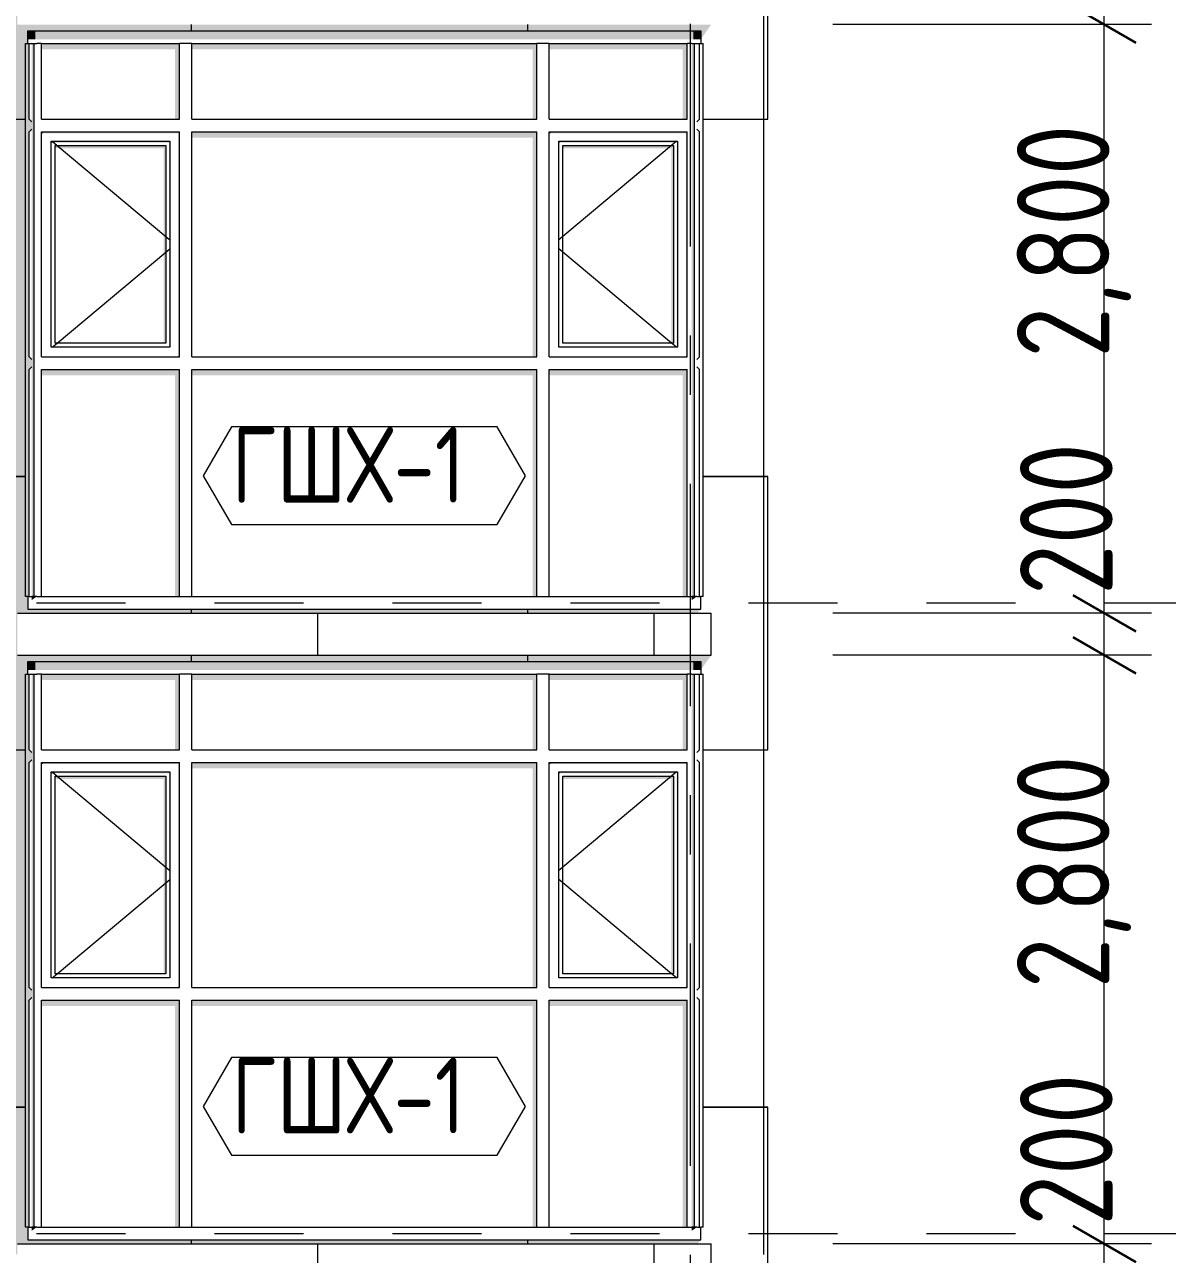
# Model space of a CAD drawing. Header units: millimetres. Extents: x 18162 to 7085488, y 72188 to 247925.
# Drawn here: x 5833343 to 5838779, y 133284 to 139134 of the extents above; entities that cross this region are included whole.
import ezdxf
from ezdxf.enums import TextEntityAlignment as Align

# ---------------------------------------------------------------- set-up
doc = ezdxf.new("R2010")
doc.units = ezdxf.units.MM
doc.header["$MEASUREMENT"] = 0
doc.linetypes.add('Dashed', pattern=[423.333333, 211.666667, -211.666667])
doc.linetypes.add('Double Dashed', pattern=[1093.611073, 529.166651, -211.666656, 141.111112, -211.666656])
for name, color, linetype in [('Finish - Wall', 7, 'Continuous'), ('Structural - Bearing', 7, 'Continuous'), ('Structural - Grid', 7, 'Continuous')]:
    doc.layers.add(name, color=color, linetype=linetype)
doc.styles.add('GENERATED_STYLE_3', font='', dxfattribs={"width": 0.8})
doc.styles.get('GENERATED_STYLE_3').set_extended_font_data('ISOCPEUR MON')
doc.dimstyles.new('GENERATED_STYLE__19', dxfattribs={"dimtxt": 440.00001, "dimasz": 228, "dimexe": 0.18, "dimexo": 31028.935828, "dimgap": 0, "dimtad": 1, "dimdec": 0, "dimzin": 0, "dimdsep": 46, "dimtxsty": 'GENERATED_STYLE_3', "dimblk": 'ARROWHEAD_2', "dimblk1": 'ARROWHEAD_2', "dimblk2": 'ARROWHEAD_2', "dimcen": 0.09, "dimclrd": 13, "dimclre": 13, "dimclrt": 13, "dimadec": 0, "dimazin": 0, "dimtfac": 1, "dimtdec": 4, "dimtmove": 0, "dimatfit": 3, "dimfxl": 1, "dimtolj": 1, "dimtzin": 0, "dimarcsym": 0})
doc.dimstyles.new('GENERATED_STYLE__27', dxfattribs={"dimtxt": 440.00001, "dimasz": 228, "dimexe": 0.18, "dimexo": 1666.115523, "dimgap": 0, "dimtad": 1, "dimdec": 0, "dimzin": 0, "dimdsep": 46, "dimtxsty": 'GENERATED_STYLE_3', "dimblk": 'ARROWHEAD_2', "dimblk1": 'ARROWHEAD_2', "dimblk2": 'ARROWHEAD_2', "dimcen": 0.09, "dimclrd": 13, "dimclre": 13, "dimclrt": 13, "dimadec": 0, "dimazin": 0, "dimtfac": 1, "dimtdec": 4, "dimtmove": 0, "dimatfit": 3, "dimfxl": 1, "dimtolj": 1, "dimtzin": 0, "dimarcsym": 0})

# ---------------------------------------------------------------- blocks, each defined once
blk = doc.blocks.new('*X2377', base_point=(5785635.3, 106384.1))
at = {"layer": 'Structural - Bearing', "color": 8, "linetype": 'Continuous', "lineweight": 13}
for p, q in [((5834135.3, 136134.1), (5834135.3, 136104.1)), ((5835735.3, 136134.1), (5835735.3, 136104.1)), ((5832535.3, 135684.1), (5833346.4, 135684.1)), ((5836571.2, 135684.1), (5836835.3, 135684.1)), ((5836835.3, 135684.1), (5836858.8, 135684.1)), ((5832535.3, 133984.1), (5833346.4, 133984.1)), ((5833346.4, 133984.1), (5832535.3, 133984.1)), ((5836571.2, 133984.1), (5836835.3, 133984.1)), ((5836835.3, 133984.1), (5836571.2, 133984.1)), ((5836858.8, 133984.1), (5836835.3, 133984.1)), ((5836835.3, 133984.1), (5836858.8, 133984.1)), ((5834135.3, 133354.1), (5834135.3, 133334.1)), ((5835735.3, 133354.1), (5835735.3, 133334.1))]:
    blk.add_line(p, q, dxfattribs=at)
blk = doc.blocks.new('*X2379', base_point=(5785635.3, 106384.1))
at = {"layer": 'Structural - Bearing', "color": 7, "linetype": 'Continuous', "lineweight": 9}
for p, q in [((5834735.3, 133334.1), (5834735.3, 133134.1)), ((5836335.3, 133334.1), (5836335.3, 133134.1))]:
    blk.add_line(p, q, dxfattribs=at)
blk = doc.blocks.new('*X2387', base_point=(5785635.3, 106384.1))
at = {"layer": 'Structural - Bearing', "color": 8, "linetype": 'Continuous', "lineweight": 13}
for p, q in [((5834135.3, 139134.1), (5834135.3, 139104.1)), ((5835735.3, 139134.1), (5835735.3, 139104.1)), ((5832535.3, 138684.1), (5833346.4, 138684.1)), ((5836571.2, 138684.1), (5836835.3, 138684.1)), ((5836835.3, 138684.1), (5836858.8, 138684.1)), ((5832535.3, 136984.1), (5833346.4, 136984.1)), ((5833346.4, 136984.1), (5832535.3, 136984.1)), ((5836571.2, 136984.1), (5836835.3, 136984.1)), ((5836835.3, 136984.1), (5836571.2, 136984.1)), ((5836858.8, 136984.1), (5836835.3, 136984.1)), ((5836835.3, 136984.1), (5836858.8, 136984.1)), ((5834135.3, 136354.1), (5834135.3, 136334.1)), ((5835735.3, 136354.1), (5835735.3, 136334.1))]:
    blk.add_line(p, q, dxfattribs=at)
blk = doc.blocks.new('*X2389', base_point=(5785635.3, 106384.1))
at = {"layer": 'Structural - Bearing', "color": 7, "linetype": 'Continuous', "lineweight": 9}
for p, q in [((5834735.3, 136334.1), (5834735.3, 136134.1)), ((5836335.3, 136334.1), (5836335.3, 136134.1))]:
    blk.add_line(p, q, dxfattribs=at)
blk = doc.blocks.new('*X2391', base_point=(5785635.3, 106384.1))
at = {"layer": 'Structural - Bearing', "color": 7, "linetype": 'Continuous', "lineweight": 9}
for p, q in [((5836878.8, 136984.1), (5836858.8, 136984.1)), ((5836858.8, 136984.1), (5836878.8, 136984.1))]:
    blk.add_line(p, q, dxfattribs=at)
blk = doc.blocks.new('*X2401', base_point=(5785635.3, 106384.1))
at = {"layer": 'Structural - Bearing', "color": 7, "linetype": 'Continuous', "lineweight": 9}
blk.add_line((5836858.8, 138684.1), (5836878.8, 138684.1), dxfattribs=at)
blk = doc.blocks.new('*X2495', base_point=(5785635.3, 106384.1))
at = {"layer": 'Structural - Bearing', "color": 7, "linetype": 'Continuous', "lineweight": 9}
for p, q in [((5836878.8, 133984.1), (5836858.8, 133984.1)), ((5836858.8, 133984.1), (5836878.8, 133984.1))]:
    blk.add_line(p, q, dxfattribs=at)
blk = doc.blocks.new('*D2610', base_point=(5785635.3, 106384.1))
at = {"color": 12, "linetype": 'Continuous', "lineweight": 35}
for p, q in [((5838328.4, 133420.7), (5838628.4, 133247.5)), ((5838328.4, 133220.7), (5838628.4, 133047.5))]:
    blk.add_line(p, q, dxfattribs=at)
at = {"color": 13, "linetype": 'Continuous', "lineweight": 13}
for p, q in [((5838703.4, 133334.1), (5837187.8, 133334.1)), ((5838478.4, 133134.1), (5838478.4, 133334.1)), ((5838703.4, 133134.1), (5837187.8, 133134.1))]:
    blk.add_line(p, q, dxfattribs=at)
blk = doc.blocks.new('ARROWHEAD_2')
at = {"color": 0, "linetype": 'Continuous', "lineweight": 0}
for p, q in [((-0.378, -0.655), (0.378, 0.655)), ((0, 0), (-1, 0))]:
    blk.add_line(p, q, dxfattribs=at)
blk = doc.blocks.new('*D2611', base_point=(5785635.3, 106384.1))
at = {"color": 12, "linetype": 'Continuous', "lineweight": 35}
for p, q in [((5838328.4, 136220.7), (5838628.4, 136047.5)), ((5838328.4, 133420.7), (5838628.4, 133247.5))]:
    blk.add_line(p, q, dxfattribs=at)
at = {"color": 13, "linetype": 'Continuous', "lineweight": 13}
for p, q in [((5838703.4, 136134.1), (5837187.8, 136134.1)), ((5838478.4, 133334.1), (5838478.4, 136134.1)), ((5838703.4, 133334.1), (5837187.8, 133334.1))]:
    blk.add_line(p, q, dxfattribs=at)
at = {"color": 13, "lineweight": 13, "char_height": 440, "attachment_point": 7, "rotation": 90, "style": 'GENERATED_STYLE_3'}
for s, insert in [('\\A1;{\\pql;\\fISOCPEUR MON|b0|i0|c0|p0;\\W0.800000;2,800}', (5838605.9, 134549.6)), ('\\A1;{\\pql;\\fISOCPEUR MON|b0|i0|c0|p0;\\W0.800000;200}', (5838518.1, 133420.8))]:
    blk.add_mtext(s, dxfattribs=dict(at, insert=insert))
blk = doc.blocks.new('*D2612', base_point=(5785635.3, 106384.1))
at = {"color": 12, "linetype": 'Continuous', "lineweight": 35}
for p, q in [((5838328.4, 136420.7), (5838628.4, 136247.5)), ((5838328.4, 136220.7), (5838628.4, 136047.5))]:
    blk.add_line(p, q, dxfattribs=at)
at = {"color": 13, "linetype": 'Continuous', "lineweight": 13}
for p, q in [((5838703.4, 136334.1), (5837187.8, 136334.1)), ((5838478.4, 136134.1), (5838478.4, 136334.1)), ((5838703.4, 136134.1), (5837187.8, 136134.1))]:
    blk.add_line(p, q, dxfattribs=at)
blk = doc.blocks.new('*D2613', base_point=(5785635.3, 106384.1))
at = {"color": 12, "linetype": 'Continuous', "lineweight": 35}
for p, q in [((5838328.4, 139220.7), (5838628.4, 139047.5)), ((5838328.4, 136420.7), (5838628.4, 136247.5))]:
    blk.add_line(p, q, dxfattribs=at)
at = {"color": 13, "linetype": 'Continuous', "lineweight": 13}
for p, q in [((5838703.4, 139134.1), (5837187.8, 139134.1)), ((5838478.4, 136334.1), (5838478.4, 139134.1)), ((5838703.4, 136334.1), (5837187.8, 136334.1))]:
    blk.add_line(p, q, dxfattribs=at)
at = {"color": 13, "lineweight": 13, "char_height": 440, "attachment_point": 7, "rotation": 90, "style": 'GENERATED_STYLE_3'}
for s, insert in [('\\A1;{\\pql;\\fISOCPEUR MON|b0|i0|c0|p0;\\W0.800000;2,800}', (5838605.9, 137549.6)), ('\\A1;{\\pql;\\fISOCPEUR MON|b0|i0|c0|p0;\\W0.800000;200}', (5838518.1, 136420.8))]:
    blk.add_mtext(s, dxfattribs=dict(at, insert=insert))
blk = doc.blocks.new('*D2614', base_point=(5785635.3, 106384.1))
at = {"color": 12, "linetype": 'Continuous', "lineweight": 35}
for p, q in [((5838328.4, 139420.7), (5838628.4, 139247.5)), ((5838328.4, 139220.7), (5838628.4, 139047.5))]:
    blk.add_line(p, q, dxfattribs=at)
at = {"color": 13, "linetype": 'Continuous', "lineweight": 13}
for p, q in [((5838703.4, 139334.1), (5837187.8, 139334.1)), ((5838478.4, 139134.1), (5838478.4, 139334.1)), ((5838703.4, 139134.1), (5837187.8, 139134.1))]:
    blk.add_line(p, q, dxfattribs=at)
blk = doc.blocks.new('*D2629', base_point=(5785635.3, 106384.1))
at = {"color": 12, "linetype": 'Continuous', "lineweight": 35}
for p, q in [((5839537.7, 145220.7), (5839837.7, 145047.5)), ((5839537.7, 112420.7), (5839837.7, 112247.5))]:
    blk.add_line(p, q, dxfattribs=at)
at = {"color": 13, "linetype": 'Continuous', "lineweight": 13}
for p, q in [((5839912.7, 145134.1), (5838644.5, 145134.1)), ((5839687.7, 112334.1), (5839687.7, 145134.1)), ((5839912.7, 112334.1), (5838644.5, 112334.1))]:
    blk.add_line(p, q, dxfattribs=at)
at = {"color": 13, "lineweight": 13, "char_height": 440, "attachment_point": 7, "rotation": 90, "style": 'GENERATED_STYLE_3'}
for s, insert in [('\\A1;{\\pql;\\fISOCPEUR MON|b0|i0|c0|p0;\\W0.800000;200}', (5839727.4, 144309.7)), ('\\A1;{\\pql;\\fISOCPEUR MON|b0|i0|c0|p0;\\W0.800000;32,800}', (5839815.2, 127689))]:
    blk.add_mtext(s, dxfattribs=dict(at, insert=insert))
blk = doc.blocks.new('Label_226_3', base_point=(5834958.8, 133754.1))
at = {"color": 13, "linetype": 'Continuous', "lineweight": 13, "flags": 128}
blk.add_lwpolyline([(5834192.4, 133988.3), (5834326.5, 133756.1), (5835591.1, 133756.1), (5835725.2, 133988.3), (5835591.1, 134220.6), (5834326.5, 134220.6)], close=True, dxfattribs=at)
at = {"color": 13, "lineweight": 13, "insert": (5834326.5, 134219.9), "char_height": 360, "attachment_point": 1, "style": 'GENERATED_STYLE_3'}
blk.add_mtext('\\A1;{\\pql;\\pt0,253000;\\fISOCPEUR MON|b0|i0|c0|p0;\\W0.800000;ГШХ-1\\fISOCPEUR MON|b0|i0|c0|p0;\\W0.800000;\\A1{\\H.66x;\\S^  ;}\\fISOCPEUR MON|b0|i0|c0|p0;\\W0.800000;\\fISOCPEUR MON|b0|i0|c0|p0;\\W0.800000;\\A1{\\H.66x;\\S^  ;}\\fISOCPEUR MON|b0|i0|c0|p0;\\W0.800000; \\fISOCPEUR MON|b0|i0|c0|p0;\\W0.800000;\\fISOCPEUR MON|b0|i0|c0|p0;\\W0.800000;\\fISOCPEUR MON|b0|i0|c0|p0;\\W0.800000;\\fISOCPEUR MON|b0|i0|c0|p0;\\W0.800000;\\fISOCPEUR MON|b0|i0|c0|p0;\\W0.800000;\\fISOCPEUR MON|b0|i0|c0|p0;\\W0.800000;\\fISOCPEUR MON|b0|i0|c0|p0;\\W0.800000;\\fISOCPEUR MON|b0|i0|c0|p0;\\W0.800000;\\fISOCPEUR MON|b0|i0|c0|p0;\\W0.800000;\\fISOCPEUR MON|b0|i0|c0|p0;\\W0.800000;\\fISOCPEUR MON|b0|i0|c0|p0;\\W0.800000;\\fISOCPEUR MON|b0|i0|c0|p0;\\W0.800000;\\fISOCPEUR MON|b0|i0|c0|p0;\\W0.800000;\\fISOCPEUR MON|b0|i0|c0|p0;\\W0.800000;\\fISOCPEUR MON|b0|i0|c0|p0;\\W0.800000;\\fISOCPEUR MON|b0|i0|c0|p0;\\W0.800000;\\fISOCPEUR MON|b0|i0|c0|p0;\\W0.800000;\\fISOCPEUR MON|b0|i0|c0|p0;\\W0.800000;\\fISOCPEUR MON|b0|i0|c0|p0;\\W0.800000;\\fISOCPEUR MON|b0|i0|c0|p0;\\W0.800000;\\fISOCPEUR MON|b0|i0|c0|p0;\\W0.800000;\\fISOCPEUR MON|b0|i0|c0|p0;\\W0.800000;\\fISOCPEUR MON|b0|i0|c0|p0;\\W0.800000;\\fISOCPEUR MON|b0|i0|c0|p0;\\W0.800000;\\fISOCPEUR MON|b0|i0|c0|p0;\\W0.800000;\\fISOCPEUR MON|b0|i0|c0|p0;\\W0.800000;\\fISOCPEUR MON|b0|i0|c0|p0;\\W0.800000;\\fISOCPEUR MON|b0|i0|c0|p0;\\W0.800000;\\fISOCPEUR MON|b0|i0|c0|p0;\\W0.800000;\\fISOCPEUR MON|b0|i0|c0|p0;\\W0.800000;\\fISOCPEUR MON|b0|i0|c0|p0;\\W0.800000;\\fISOCPEUR MON|b0|i0|c0|p0;\\W0.800000;\\fISOCPEUR MON|b0|i0|c0|p0;\\W0.800000;\\fISOCPEUR MON|b0|i0|c0|p0;\\W0.800000;\\fISOCPEUR MON|b0|i0|c0|p0;\\W0.800000;\\fISOCPEUR MON|b0|i0|c0|p0;\\W0.800000;\\fISOCPEUR MON|b0|i0|c0|p0;\\W0.800000;\\fISOCPEUR MON|b0|i0|c0|p0;\\W0.800000;\\fISOCPEUR MON|b0|i0|c0|p0;\\W0.800000;\\fISOCPEUR MON|b0|i0|c0|p0;\\W0.800000;\\fISOCPEUR MON|b0|i0|c0|p0;\\W0.800000;\\fISOCPEUR MON|b0|i0|c0|p0;\\W0.800000;\\fISOCPEUR MON|b0|i0|c0|p0;\\W0.800000;}', dxfattribs=at)
blk = doc.blocks.new('Label_228_3', base_point=(5834958.8, 136754.1))
at = {"color": 13, "linetype": 'Continuous', "lineweight": 13, "flags": 128}
blk.add_lwpolyline([(5834192.4, 136988.3), (5834326.5, 136756.1), (5835591.1, 136756.1), (5835725.2, 136988.3), (5835591.1, 137220.6), (5834326.5, 137220.6)], close=True, dxfattribs=at)
at = {"color": 13, "lineweight": 13, "insert": (5834326.5, 137219.9), "char_height": 360, "attachment_point": 1, "style": 'GENERATED_STYLE_3'}
blk.add_mtext('\\A1;{\\pql;\\pt0,253000;\\fISOCPEUR MON|b0|i0|c0|p0;\\W0.800000;ГШХ-1\\fISOCPEUR MON|b0|i0|c0|p0;\\W0.800000;\\A1{\\H.66x;\\S^  ;}\\fISOCPEUR MON|b0|i0|c0|p0;\\W0.800000;\\fISOCPEUR MON|b0|i0|c0|p0;\\W0.800000;\\A1{\\H.66x;\\S^  ;}\\fISOCPEUR MON|b0|i0|c0|p0;\\W0.800000; \\fISOCPEUR MON|b0|i0|c0|p0;\\W0.800000;\\fISOCPEUR MON|b0|i0|c0|p0;\\W0.800000;\\fISOCPEUR MON|b0|i0|c0|p0;\\W0.800000;\\fISOCPEUR MON|b0|i0|c0|p0;\\W0.800000;\\fISOCPEUR MON|b0|i0|c0|p0;\\W0.800000;\\fISOCPEUR MON|b0|i0|c0|p0;\\W0.800000;\\fISOCPEUR MON|b0|i0|c0|p0;\\W0.800000;\\fISOCPEUR MON|b0|i0|c0|p0;\\W0.800000;\\fISOCPEUR MON|b0|i0|c0|p0;\\W0.800000;\\fISOCPEUR MON|b0|i0|c0|p0;\\W0.800000;\\fISOCPEUR MON|b0|i0|c0|p0;\\W0.800000;\\fISOCPEUR MON|b0|i0|c0|p0;\\W0.800000;\\fISOCPEUR MON|b0|i0|c0|p0;\\W0.800000;\\fISOCPEUR MON|b0|i0|c0|p0;\\W0.800000;\\fISOCPEUR MON|b0|i0|c0|p0;\\W0.800000;\\fISOCPEUR MON|b0|i0|c0|p0;\\W0.800000;\\fISOCPEUR MON|b0|i0|c0|p0;\\W0.800000;\\fISOCPEUR MON|b0|i0|c0|p0;\\W0.800000;\\fISOCPEUR MON|b0|i0|c0|p0;\\W0.800000;\\fISOCPEUR MON|b0|i0|c0|p0;\\W0.800000;\\fISOCPEUR MON|b0|i0|c0|p0;\\W0.800000;\\fISOCPEUR MON|b0|i0|c0|p0;\\W0.800000;\\fISOCPEUR MON|b0|i0|c0|p0;\\W0.800000;\\fISOCPEUR MON|b0|i0|c0|p0;\\W0.800000;\\fISOCPEUR MON|b0|i0|c0|p0;\\W0.800000;\\fISOCPEUR MON|b0|i0|c0|p0;\\W0.800000;\\fISOCPEUR MON|b0|i0|c0|p0;\\W0.800000;\\fISOCPEUR MON|b0|i0|c0|p0;\\W0.800000;\\fISOCPEUR MON|b0|i0|c0|p0;\\W0.800000;\\fISOCPEUR MON|b0|i0|c0|p0;\\W0.800000;\\fISOCPEUR MON|b0|i0|c0|p0;\\W0.800000;\\fISOCPEUR MON|b0|i0|c0|p0;\\W0.800000;\\fISOCPEUR MON|b0|i0|c0|p0;\\W0.800000;\\fISOCPEUR MON|b0|i0|c0|p0;\\W0.800000;\\fISOCPEUR MON|b0|i0|c0|p0;\\W0.800000;\\fISOCPEUR MON|b0|i0|c0|p0;\\W0.800000;\\fISOCPEUR MON|b0|i0|c0|p0;\\W0.800000;\\fISOCPEUR MON|b0|i0|c0|p0;\\W0.800000;\\fISOCPEUR MON|b0|i0|c0|p0;\\W0.800000;\\fISOCPEUR MON|b0|i0|c0|p0;\\W0.800000;\\fISOCPEUR MON|b0|i0|c0|p0;\\W0.800000;\\fISOCPEUR MON|b0|i0|c0|p0;\\W0.800000;\\fISOCPEUR MON|b0|i0|c0|p0;\\W0.800000;}', dxfattribs=at)
blk = doc.blocks.new('Standard grid marker[379]_3', base_point=(5836508.8, 166384.1))
at = {"layer": 'Structural - Grid', "color": 13, "linetype": 'Double Dashed', "lineweight": 13, "ltscale": 2}
blk.add_line((5836508.8, 165384.1), (5836508.8, 100884.1), dxfattribs=at)
at = {"layer": 'Structural - Grid', "color": 13, "lineweight": 13, "style": 'GENERATED_STYLE_3'}
blk.add_attdef('AC_MarkerText_1', text='', height=500, rotation=360, dxfattribs=at).set_placement((5836508.8, 99534.1), align=Align.TOP_CENTER)

msp = doc.modelspace()

# ---------------------------------------------------------------- hatches: boundary and pattern name
at = {"layer": 'Finish - Wall', "linetype": 'Continuous', "lineweight": 0}
for points in [[(5833358.8, 139104.1), (5833358.8, 139063.4), (5833393.8, 139063.4), (5833393.8, 139104.1)], [(5833393.8, 139104.1), (5833393.8, 139063.4), (5834108.8, 139063.4), (5834108.8, 139104.1)], [(5834108.8, 139063.4), (5835808.8, 139063.4), (5835808.8, 139104.1), (5834108.8, 139104.1)], [(5835808.8, 139063.4), (5836523.8, 139063.4), (5836523.8, 139104.1), (5835808.8, 139104.1)], [(5836558.8, 139104.1), (5836523.8, 139104.1), (5836523.8, 139063.4), (5836558.8, 139063.4)], [(5833363.8, 139044.1), (5833346.4, 139044.1), (5833346.4, 138654.1), (5833388.8, 138654.1), (5833388.8, 139044.1), (5833376.4, 139044.1), (5833376.4, 138671.5), (5833363.8, 138684.1)], [(5833423.8, 139044.1), (5833423.8, 139015.8), (5834058.8, 139015.8), (5834058.8, 138684.1), (5834078.8, 138684.1), (5834078.8, 139044.1)], [(5834138.8, 139044.1), (5834138.8, 139015.8), (5835758.8, 139015.8), (5835758.8, 138684.1), (5835778.8, 138684.1), (5835778.8, 139044.1)], [(5835838.8, 139044.1), (5835838.8, 139015.8), (5836473.8, 139015.8), (5836473.8, 138684.1), (5836493.8, 138684.1), (5836493.8, 139044.1)], [(5836516.4, 138654.1), (5836528.8, 138654.1), (5836528.8, 139044.1), (5836516.4, 139044.1)], [(5836553.8, 139044.1), (5836553.8, 139037), (5836558.8, 139044.1)], [(5836516.4, 137524.1), (5836528.8, 137524.1), (5836528.8, 138654.1), (5836516.4, 138654.1)], [(5836553.8, 138684.1), (5836541.2, 138671.5), (5836547.5, 138675.2)], [(5834078.8, 138624.1), (5833423.8, 138624.1), (5833430.9, 138617), (5834071.8, 138617)], [(5833430.9, 138617), (5833423.8, 138624.1), (5833423.8, 138617)], [(5834071.8, 138617), (5834073.8, 138617), (5834073.8, 137559.1), (5834078.8, 137554.1), (5834078.8, 138624.1)], [(5834138.8, 138595.8), (5835758.8, 138595.8), (5835758.8, 137554.1), (5835778.8, 137554.1), (5835778.8, 138624.1), (5834138.8, 138624.1)], [(5836493.8, 138624.1), (5835838.8, 138624.1), (5835845.9, 138617), (5836486.8, 138617)], [(5835838.8, 138624.1), (5835838.8, 138617), (5835845.9, 138617)], [(5836486.8, 138617), (5836488.8, 138617), (5836488.8, 137559.1), (5836493.8, 137554.1), (5836493.8, 138624.1)], [(5833475.9, 138572), (5833468.8, 138579.1), (5833468.8, 138572)], [(5833468.8, 138579.1), (5833475.9, 138572), (5834026.8, 138572), (5834033.8, 138579.1)], [(5833488.8, 138544.9), (5834003.8, 138544.9), (5834003.8, 137619.1), (5834013.8, 137619.1), (5834013.8, 138559.1), (5833488.8, 138559.1)], [(5834033.8, 138579.1), (5834026.8, 138572), (5834028.8, 138572), (5834028.8, 137604.1), (5834033.8, 137599.1)], [(5835890.9, 138572), (5835883.8, 138579.1), (5835883.8, 138572)], [(5835883.8, 138579.1), (5835890.9, 138572), (5836441.8, 138572), (5836448.8, 138579.1)], [(5836428.8, 138559.1), (5835903.8, 138559.1), (5835903.8, 138544.9), (5836418.8, 138544.9), (5836418.8, 137619.1), (5836428.8, 137619.1)], [(5836441.8, 138572), (5836443.8, 138572), (5836443.8, 137604.1), (5836448.8, 137599.1), (5836448.8, 138579.1)], [(5834028.8, 137599.1), (5834033.8, 137599.1), (5834028.8, 137604.1)], [(5836443.8, 137599.1), (5836448.8, 137599.1), (5836443.8, 137604.1)], [(5834073.8, 137554.1), (5834078.8, 137554.1), (5834073.8, 137559.1)], [(5836488.8, 137554.1), (5836493.8, 137554.1), (5836488.8, 137559.1)], [(5836541.2, 137541.5), (5836547.5, 137545.2), (5836553.8, 137554.1)], [(5833388.8, 137524.1), (5833346.4, 137524.1), (5833346.4, 136414.1), (5833363.8, 136414.1), (5833363.8, 137494.1), (5833376.4, 137506.6), (5833376.4, 136414.1), (5833388.8, 136414.1)], [(5833423.8, 137494.1), (5833423.8, 137465.8), (5834058.8, 137465.8), (5834058.8, 136414.1), (5834078.8, 136414.1), (5834078.8, 137494.1)], [(5834138.8, 137494.1), (5834138.8, 137465.8), (5835758.8, 137465.8), (5835758.8, 136414.1), (5835778.8, 136414.1), (5835778.8, 137494.1)], [(5836493.8, 137494.1), (5835838.8, 137494.1), (5835838.8, 137465.8), (5836473.8, 137465.8), (5836473.8, 136414.1), (5836493.8, 136414.1)], [(5836516.4, 136414.1), (5836528.8, 136414.1), (5836528.8, 137524.1), (5836516.4, 137524.1)], [(5833376.4, 136396.5), (5833393.8, 136408.8), (5833393.8, 136414.1), (5833376.4, 136414.1)], [(5833401.2, 136414.1), (5833393.8, 136414.1), (5833393.8, 136408.8)], [(5836516.4, 136396.5), (5836523.8, 136401.7), (5836523.8, 136414.1), (5836516.4, 136414.1)], [(5836541.2, 136414.1), (5836523.8, 136414.1), (5836523.8, 136401.7)], [(5833393.8, 136104.1), (5833358.8, 136104.1), (5833358.8, 136063.4), (5833393.8, 136063.4)], [(5833393.8, 136104.1), (5833393.8, 136063.4), (5834108.8, 136063.4), (5834108.8, 136104.1)], [(5834108.8, 136104.1), (5834108.8, 136063.4), (5835808.8, 136063.4), (5835808.8, 136104.1)], [(5835808.8, 136104.1), (5835808.8, 136063.4), (5836523.8, 136063.4), (5836523.8, 136104.1)], [(5836558.8, 136104.1), (5836523.8, 136104.1), (5836523.8, 136063.4), (5836558.8, 136063.4)], [(5833363.8, 136044.1), (5833346.4, 136044.1), (5833346.4, 135654.1), (5833388.8, 135654.1), (5833388.8, 136044.1), (5833376.4, 136044.1), (5833376.4, 135671.5), (5833363.8, 135684.1)], [(5833423.8, 136044.1), (5833423.8, 136015.8), (5834058.8, 136015.8), (5834058.8, 135684.1), (5834078.8, 135684.1), (5834078.8, 136044.1)], [(5834138.8, 136015.8), (5835758.8, 136015.8), (5835758.8, 135684.1), (5835778.8, 135684.1), (5835778.8, 136044.1), (5834138.8, 136044.1)], [(5836493.8, 136044.1), (5835838.8, 136044.1), (5835838.8, 136015.8), (5836473.8, 136015.8), (5836473.8, 135684.1), (5836493.8, 135684.1)], [(5836516.4, 135654.1), (5836528.8, 135654.1), (5836528.8, 136044.1), (5836516.4, 136044.1)], [(5836553.8, 136044.1), (5836553.8, 136037), (5836558.8, 136044.1)], [(5836553.8, 135684.1), (5836541.2, 135671.5), (5836547.5, 135675.2)], [(5834078.8, 135624.1), (5833423.8, 135624.1), (5833430.9, 135617), (5834071.8, 135617)], [(5833430.9, 135617), (5833423.8, 135624.1), (5833423.8, 135617)], [(5834071.8, 135617), (5834073.8, 135617), (5834073.8, 134559.1), (5834078.8, 134554.1), (5834078.8, 135624.1)], [(5835778.8, 135624.1), (5834138.8, 135624.1), (5834138.8, 135595.8), (5835758.8, 135595.8), (5835758.8, 134554.1), (5835778.8, 134554.1)], [(5836493.8, 135624.1), (5835838.8, 135624.1), (5835845.9, 135617), (5836486.8, 135617)], [(5835845.9, 135617), (5835838.8, 135624.1), (5835838.8, 135617)], [(5836486.8, 135617), (5836488.8, 135617), (5836488.8, 134559.1), (5836493.8, 134554.1), (5836493.8, 135624.1)], [(5836516.4, 134524.1), (5836528.8, 134524.1), (5836528.8, 135654.1), (5836516.4, 135654.1)], [(5833475.9, 135572), (5833468.8, 135579.1), (5833468.8, 135572)], [(5833468.8, 135579.1), (5833475.9, 135572), (5834026.8, 135572), (5834033.8, 135579.1)], [(5833488.8, 135544.9), (5834003.8, 135544.9), (5834003.8, 134619.1), (5834013.8, 134619.1), (5834013.8, 135559.1), (5833488.8, 135559.1)], [(5834026.8, 135572), (5834028.8, 135572), (5834028.8, 134604.1), (5834033.8, 134599.1), (5834033.8, 135579.1)], [(5835890.9, 135572), (5835883.8, 135579.1), (5835883.8, 135572)], [(5835883.8, 135579.1), (5835890.9, 135572), (5836441.8, 135572), (5836448.8, 135579.1)], [(5836428.8, 135559.1), (5835903.8, 135559.1), (5835903.8, 135544.9), (5836418.8, 135544.9), (5836418.8, 134619.1), (5836428.8, 134619.1)], [(5836441.8, 135572), (5836443.8, 135572), (5836443.8, 134604.1), (5836448.8, 134599.1), (5836448.8, 135579.1)], [(5834028.8, 134599.1), (5834033.8, 134599.1), (5834028.8, 134604.1)], [(5834073.8, 134554.1), (5834078.8, 134554.1), (5834073.8, 134559.1)], [(5836443.8, 134599.1), (5836448.8, 134599.1), (5836443.8, 134604.1)], [(5836488.8, 134554.1), (5836493.8, 134554.1), (5836488.8, 134559.1)], [(5836553.8, 134554.1), (5836541.2, 134541.5), (5836547.5, 134545.2)], [(5833346.4, 133414.1), (5833363.8, 133414.1), (5833363.8, 134494.1), (5833376.4, 134506.6), (5833376.4, 133414.1), (5833388.8, 133414.1), (5833388.8, 134524.1), (5833346.4, 134524.1)], [(5833423.8, 134494.1), (5833423.8, 134465.8), (5834058.8, 134465.8), (5834058.8, 133414.1), (5834078.8, 133414.1), (5834078.8, 134494.1)], [(5835778.8, 134494.1), (5834138.8, 134494.1), (5834138.8, 134465.8), (5835758.8, 134465.8), (5835758.8, 133414.1), (5835778.8, 133414.1)], [(5836493.8, 134494.1), (5835838.8, 134494.1), (5835838.8, 134465.8), (5836473.8, 134465.8), (5836473.8, 133414.1), (5836493.8, 133414.1)], [(5836516.4, 133414.1), (5836528.8, 133414.1), (5836528.8, 134524.1), (5836516.4, 134524.1)], [(5833376.4, 133396.5), (5833393.8, 133408.8), (5833393.8, 133414.1), (5833376.4, 133414.1)], [(5833401.2, 133414.1), (5833393.8, 133414.1), (5833393.8, 133408.8)], [(5836516.4, 133414.1), (5836516.4, 133396.5), (5836523.8, 133401.7), (5836523.8, 133414.1)], [(5836541.2, 133414.1), (5836523.8, 133414.1), (5836523.8, 133401.7)]]:
    msp.add_hatch(color=49, dxfattribs=at).paths.add_polyline_path(points)
h = msp.add_hatch(color=49, dxfattribs=at)
h.paths.add_polyline_path([(5833388.8, 138654.1), (5833346.4, 138654.1), (5833346.4, 137524.1), (5833388.8, 137524.1)])
h.paths.add_polyline_path([(5833376.4, 137541.5), (5833363.8, 137554.1), (5833363.8, 138624.1), (5833376.4, 138636.6)], flags=0)
h = msp.add_hatch(color=49, dxfattribs=at)
h.paths.add_polyline_path([(5833346.4, 134524.1), (5833388.8, 134524.1), (5833388.8, 135654.1), (5833346.4, 135654.1)])
h.paths.add_polyline_path([(5833363.8, 135624.1), (5833376.4, 135636.6), (5833376.4, 134541.5), (5833363.8, 134554.1)], flags=0)
at = {"layer": 'Structural - Bearing', "linetype": 'Continuous', "lineweight": 0}
for points in [[(5832063.8, 139284.1), (5832063.8, 138715.6), (5832076.4, 138703), (5832076.4, 138684.1), (5832408.8, 138684.1), (5832408.8, 136984.1), (5832063.8, 136984.1), (5832063.8, 136845.6), (5832076.4, 136833), (5832076.4, 136803.4), (5832063.8, 136785.6), (5832063.8, 136284.1), (5833308.8, 136284.1), (5833308.8, 136334.1), (5836544.7, 136334.1), (5836558.8, 136354.1), (5833358.8, 136354.1), (5833358.8, 136414.1), (5833346.4, 136414.1), (5833346.4, 139044.1), (5833358.8, 139044.1), (5833358.8, 139104.1), (5836558.8, 139104.1), (5836558.8, 139063.4), (5836608.8, 139134.1), (5833308.8, 139134.1), (5833308.8, 139284.1)], [(5832063.8, 133785.6), (5832063.8, 133284.1), (5833308.8, 133284.1), (5833308.8, 133334.1), (5836544.7, 133334.1), (5836558.8, 133354.1), (5833358.8, 133354.1), (5833358.8, 133414.1), (5833346.4, 133414.1), (5833346.4, 136044.1), (5833358.8, 136044.1), (5833358.8, 136104.1), (5836558.8, 136104.1), (5836558.8, 136063.4), (5836608.8, 136134.1), (5833308.8, 136134.1), (5833308.8, 136284.1), (5832063.8, 136284.1), (5832063.8, 135715.6), (5832076.4, 135703), (5832076.4, 135684.1), (5832408.8, 135684.1), (5832408.8, 133984.1), (5832063.8, 133984.1), (5832063.8, 133845.6), (5832076.4, 133833), (5832076.4, 133803.4)]]:
    msp.add_hatch(color=49, dxfattribs=at).paths.add_polyline_path(points)

# ---------------------------------------------------------------- linework, layer by layer
at = {"color": 8, "linetype": 'Dashed', "lineweight": 13, "ltscale": 2}
for p, q in [((5800379.4, 136384.1), (5841359.8, 136384.1)), ((5800379.4, 133384.1), (5841359.8, 133384.1))]:
    msp.add_line(p, q, dxfattribs=at)
at = {"layer": 'Finish - Wall', "color": 7, "linetype": 'Continuous', "lineweight": 9}
for p, q in [((5833358.8, 139044.1), (5833358.8, 139104.1)), ((5833358.8, 139104.1), (5833393.8, 139104.1)), ((5833393.8, 139104.1), (5834108.8, 139104.1)), ((5834108.8, 139104.1), (5835808.8, 139104.1)), ((5835808.8, 139104.1), (5836523.8, 139104.1)), ((5836523.8, 139104.1), (5836558.8, 139104.1)), ((5836558.8, 139104.1), (5836558.8, 139044.1)), ((5833346.4, 139044.1), (5833358.8, 139044.1)), ((5833346.4, 138654.1), (5833346.4, 139044.1)), ((5833358.8, 139044.1), (5833363.8, 139044.1)), ((5833363.8, 139044.1), (5833376.4, 139044.1)), ((5833363.8, 138684.1), (5833363.8, 139044.1)), ((5833376.4, 139044.1), (5833388.8, 139044.1)), ((5833388.8, 139044.1), (5833401.2, 139044.1)), ((5833388.8, 138654.1), (5833388.8, 139044.1)), ((5833423.8, 139044.1), (5833401.2, 139044.1)), ((5833423.8, 139044.1), (5834078.8, 139044.1)), ((5833423.8, 138684.1), (5833423.8, 139044.1)), ((5834138.8, 139044.1), (5834078.8, 139044.1)), ((5834078.8, 138684.1), (5834078.8, 139044.1)), ((5834138.8, 139044.1), (5835778.8, 139044.1)), ((5834138.8, 138684.1), (5834138.8, 139044.1)), ((5835838.8, 139044.1), (5835778.8, 139044.1)), ((5835778.8, 138684.1), (5835778.8, 139044.1)), ((5835838.8, 139044.1), (5836493.8, 139044.1)), ((5835838.8, 138684.1), (5835838.8, 139044.1)), ((5836516.4, 139044.1), (5836493.8, 139044.1)), ((5836493.8, 138684.1), (5836493.8, 139044.1)), ((5836516.4, 139044.1), (5836528.8, 139044.1)), ((5836528.8, 139044.1), (5836541.2, 139044.1)), ((5836528.8, 138654.1), (5836528.8, 139044.1)), ((5836541.2, 139044.1), (5836553.8, 139044.1)), ((5836553.8, 139044.1), (5836558.8, 139044.1)), ((5836553.8, 138684.1), (5836553.8, 139044.1)), ((5836558.8, 139044.1), (5836571.2, 139044.1)), ((5836571.2, 138654.1), (5836571.2, 139044.1)), ((5833346.4, 137524.1), (5833346.4, 138654.1)), ((5833363.8, 138684.1), (5833376.4, 138671.5)), ((5833388.8, 137524.1), (5833388.8, 138654.1)), ((5833423.8, 138684.1), (5834078.8, 138684.1)), ((5834138.8, 138684.1), (5835778.8, 138684.1)), ((5835838.8, 138684.1), (5836493.8, 138684.1)), ((5836528.8, 137524.1), (5836528.8, 138654.1)), ((5836541.2, 138671.5), (5836553.8, 138684.1)), ((5836571.2, 137524.1), (5836571.2, 138654.1)), ((5833376.4, 138636.6), (5833363.8, 138624.1)), ((5833363.8, 137554.1), (5833363.8, 138624.1)), ((5833423.8, 137554.1), (5833423.8, 138624.1)), ((5833423.8, 138624.1), (5834078.8, 138624.1)), ((5834078.8, 137554.1), (5834078.8, 138624.1)), ((5834138.8, 137554.1), (5834138.8, 138624.1)), ((5834138.8, 138624.1), (5835778.8, 138624.1)), ((5835778.8, 137554.1), (5835778.8, 138624.1)), ((5835838.8, 137554.1), (5835838.8, 138624.1)), ((5835838.8, 138624.1), (5836493.8, 138624.1)), ((5836493.8, 137554.1), (5836493.8, 138624.1)), ((5836553.8, 138624.1), (5836541.2, 138636.6)), ((5836553.8, 137554.1), (5836553.8, 138624.1)), ((5833468.8, 137599.1), (5833468.8, 138579.1)), ((5833468.8, 138579.1), (5834033.8, 138579.1)), ((5833473.7, 138579.1), (5833497.6, 138559.1)), ((5833488.8, 138559.1), (5834013.8, 138559.1)), ((5833488.8, 137619.1), (5833488.8, 138559.1)), ((5833497.6, 138559.1), (5834013.8, 138126.7)), ((5834013.8, 138559.1), (5834013.8, 137619.1)), ((5834033.8, 138579.1), (5834033.8, 137599.1)), ((5835883.8, 137599.1), (5835883.8, 138579.1)), ((5835883.8, 138579.1), (5836448.8, 138579.1)), ((5835903.8, 138559.1), (5836428.8, 138559.1)), ((5836420.1, 138559.1), (5835903.8, 138126.7)), ((5835903.8, 137619.1), (5835903.8, 138559.1)), ((5836444, 138579.1), (5836420.1, 138559.1)), ((5836428.8, 138559.1), (5836428.8, 137619.1)), ((5836448.8, 138579.1), (5836448.8, 137599.1)), ((5834013.8, 138126.7), (5834033.8, 138110)), ((5835903.8, 138126.7), (5835883.8, 138110)), ((5834013.8, 138051.4), (5834033.8, 138068.1)), ((5835903.8, 138051.4), (5835883.8, 138068.1)), ((5833497.6, 137619.1), (5834013.8, 138051.4)), ((5836420.1, 137619.1), (5835903.8, 138051.4)), ((5834033.8, 137599.1), (5833468.8, 137599.1)), ((5833473.7, 137599.1), (5833497.6, 137619.1)), ((5834013.8, 137619.1), (5833488.8, 137619.1)), ((5836448.8, 137599.1), (5835883.8, 137599.1)), ((5836428.8, 137619.1), (5835903.8, 137619.1)), ((5836444, 137599.1), (5836420.1, 137619.1)), ((5833363.8, 137554.1), (5833376.4, 137541.5)), ((5833423.8, 137554.1), (5834078.8, 137554.1)), ((5834138.8, 137554.1), (5835778.8, 137554.1)), ((5835838.8, 137554.1), (5836493.8, 137554.1)), ((5836541.2, 137541.5), (5836553.8, 137554.1)), ((5833346.4, 136414.1), (5833346.4, 137524.1)), ((5833376.4, 137506.6), (5833363.8, 137494.1)), ((5833363.8, 136414.1), (5833363.8, 137494.1)), ((5833388.8, 136414.1), (5833388.8, 137524.1)), ((5833423.8, 136414.1), (5833423.8, 137494.1)), ((5833423.8, 137494.1), (5834078.8, 137494.1)), ((5834078.8, 136414.1), (5834078.8, 137494.1)), ((5834138.8, 136414.1), (5834138.8, 137494.1)), ((5834138.8, 137494.1), (5835778.8, 137494.1)), ((5835778.8, 136414.1), (5835778.8, 137494.1)), ((5835838.8, 136414.1), (5835838.8, 137494.1)), ((5835838.8, 137494.1), (5836493.8, 137494.1)), ((5836493.8, 136414.1), (5836493.8, 137494.1)), ((5836528.8, 136414.1), (5836528.8, 137524.1)), ((5836553.8, 137494.1), (5836541.2, 137506.6)), ((5836553.8, 136414.1), (5836553.8, 137494.1)), ((5836571.2, 136414.1), (5836571.2, 137524.1)), ((5833358.8, 136414.1), (5833346.4, 136414.1)), ((5833358.8, 136414.1), (5833363.8, 136414.1)), ((5833358.8, 136414.1), (5833358.8, 136354.1)), ((5833363.8, 136414.1), (5833376.4, 136414.1)), ((5833388.8, 136414.1), (5833376.4, 136414.1)), ((5833401.2, 136414.1), (5833388.8, 136414.1)), ((5833401.2, 136414.1), (5833423.8, 136414.1)), ((5833423.8, 136414.1), (5834078.8, 136414.1)), ((5834078.8, 136414.1), (5834138.8, 136414.1)), ((5834138.8, 136414.1), (5835778.8, 136414.1)), ((5835778.8, 136414.1), (5835838.8, 136414.1)), ((5835838.8, 136414.1), (5836493.8, 136414.1)), ((5836493.8, 136414.1), (5836516.4, 136414.1)), ((5836528.8, 136414.1), (5836516.4, 136414.1)), ((5836541.2, 136414.1), (5836528.8, 136414.1)), ((5836541.2, 136414.1), (5836553.8, 136414.1)), ((5836553.8, 136414.1), (5836558.8, 136414.1)), ((5836558.8, 136354.1), (5836558.8, 136414.1)), ((5836571.2, 136414.1), (5836558.8, 136414.1)), ((5833358.8, 136354.1), (5833393.8, 136354.1)), ((5833393.8, 136354.1), (5834108.8, 136354.1)), ((5834108.8, 136354.1), (5835808.8, 136354.1)), ((5835808.8, 136354.1), (5836523.8, 136354.1)), ((5836523.8, 136354.1), (5836558.8, 136354.1)), ((5833358.8, 136044.1), (5833358.8, 136104.1)), ((5833358.8, 136104.1), (5833393.8, 136104.1)), ((5833393.8, 136104.1), (5834108.8, 136104.1)), ((5834108.8, 136104.1), (5835808.8, 136104.1)), ((5835808.8, 136104.1), (5836523.8, 136104.1)), ((5836523.8, 136104.1), (5836558.8, 136104.1)), ((5836558.8, 136104.1), (5836558.8, 136044.1)), ((5833346.4, 136044.1), (5833358.8, 136044.1)), ((5833346.4, 135654.1), (5833346.4, 136044.1)), ((5833358.8, 136044.1), (5833363.8, 136044.1)), ((5833363.8, 136044.1), (5833376.4, 136044.1)), ((5833363.8, 135684.1), (5833363.8, 136044.1)), ((5833376.4, 136044.1), (5833388.8, 136044.1)), ((5833388.8, 136044.1), (5833401.2, 136044.1)), ((5833388.8, 135654.1), (5833388.8, 136044.1)), ((5833423.8, 136044.1), (5833401.2, 136044.1)), ((5833423.8, 136044.1), (5834078.8, 136044.1)), ((5833423.8, 135684.1), (5833423.8, 136044.1)), ((5834138.8, 136044.1), (5834078.8, 136044.1)), ((5834078.8, 135684.1), (5834078.8, 136044.1)), ((5834138.8, 136044.1), (5835778.8, 136044.1)), ((5834138.8, 135684.1), (5834138.8, 136044.1)), ((5835838.8, 136044.1), (5835778.8, 136044.1)), ((5835778.8, 135684.1), (5835778.8, 136044.1)), ((5835838.8, 136044.1), (5836493.8, 136044.1)), ((5835838.8, 135684.1), (5835838.8, 136044.1)), ((5836516.4, 136044.1), (5836493.8, 136044.1)), ((5836493.8, 135684.1), (5836493.8, 136044.1)), ((5836516.4, 136044.1), (5836528.8, 136044.1)), ((5836528.8, 136044.1), (5836541.2, 136044.1)), ((5836528.8, 135654.1), (5836528.8, 136044.1)), ((5836541.2, 136044.1), (5836553.8, 136044.1)), ((5836553.8, 136044.1), (5836558.8, 136044.1)), ((5836553.8, 135684.1), (5836553.8, 136044.1)), ((5836558.8, 136044.1), (5836571.2, 136044.1)), ((5836571.2, 135654.1), (5836571.2, 136044.1)), ((5833363.8, 135684.1), (5833376.4, 135671.5)), ((5833423.8, 135684.1), (5834078.8, 135684.1)), ((5834138.8, 135684.1), (5835778.8, 135684.1)), ((5835838.8, 135684.1), (5836493.8, 135684.1)), ((5836541.2, 135671.5), (5836553.8, 135684.1)), ((5833346.4, 134524.1), (5833346.4, 135654.1)), ((5833376.4, 135636.6), (5833363.8, 135624.1)), ((5833363.8, 134554.1), (5833363.8, 135624.1)), ((5833388.8, 134524.1), (5833388.8, 135654.1)), ((5833423.8, 134554.1), (5833423.8, 135624.1)), ((5833423.8, 135624.1), (5834078.8, 135624.1)), ((5834078.8, 134554.1), (5834078.8, 135624.1)), ((5834138.8, 134554.1), (5834138.8, 135624.1)), ((5834138.8, 135624.1), (5835778.8, 135624.1)), ((5835778.8, 134554.1), (5835778.8, 135624.1)), ((5835838.8, 134554.1), (5835838.8, 135624.1)), ((5835838.8, 135624.1), (5836493.8, 135624.1)), ((5836493.8, 134554.1), (5836493.8, 135624.1)), ((5836528.8, 134524.1), (5836528.8, 135654.1)), ((5836553.8, 135624.1), (5836541.2, 135636.6)), ((5836553.8, 134554.1), (5836553.8, 135624.1)), ((5836571.2, 134524.1), (5836571.2, 135654.1)), ((5833468.8, 134599.1), (5833468.8, 135579.1)), ((5833468.8, 135579.1), (5834033.8, 135579.1)), ((5833473.7, 135579.1), (5833497.6, 135559.1)), ((5833488.8, 135559.1), (5834013.8, 135559.1)), ((5833488.8, 134619.1), (5833488.8, 135559.1)), ((5833497.6, 135559.1), (5834013.8, 135126.7)), ((5834013.8, 135559.1), (5834013.8, 134619.1)), ((5834033.8, 135579.1), (5834033.8, 134599.1)), ((5835883.8, 134599.1), (5835883.8, 135579.1)), ((5835883.8, 135579.1), (5836448.8, 135579.1)), ((5835903.8, 135559.1), (5836428.8, 135559.1)), ((5836420.1, 135559.1), (5835903.8, 135126.7)), ((5835903.8, 134619.1), (5835903.8, 135559.1)), ((5836444, 135579.1), (5836420.1, 135559.1)), ((5836428.8, 135559.1), (5836428.8, 134619.1)), ((5836448.8, 135579.1), (5836448.8, 134599.1)), ((5834013.8, 135126.7), (5834033.8, 135110)), ((5835903.8, 135126.7), (5835883.8, 135110)), ((5833497.6, 134619.1), (5834013.8, 135051.4)), ((5834013.8, 135051.4), (5834033.8, 135068.1)), ((5835903.8, 135051.4), (5835883.8, 135068.1)), ((5836420.1, 134619.1), (5835903.8, 135051.4)), ((5833473.7, 134599.1), (5833497.6, 134619.1)), ((5834013.8, 134619.1), (5833488.8, 134619.1)), ((5836428.8, 134619.1), (5835903.8, 134619.1)), ((5836444, 134599.1), (5836420.1, 134619.1)), ((5833363.8, 134554.1), (5833376.4, 134541.5)), ((5833423.8, 134554.1), (5834078.8, 134554.1)), ((5834033.8, 134599.1), (5833468.8, 134599.1)), ((5834138.8, 134554.1), (5835778.8, 134554.1)), ((5835838.8, 134554.1), (5836493.8, 134554.1)), ((5836448.8, 134599.1), (5835883.8, 134599.1)), ((5836541.2, 134541.5), (5836553.8, 134554.1)), ((5833346.4, 133414.1), (5833346.4, 134524.1)), ((5833376.4, 134506.6), (5833363.8, 134494.1)), ((5833363.8, 133414.1), (5833363.8, 134494.1)), ((5833388.8, 133414.1), (5833388.8, 134524.1)), ((5833423.8, 133414.1), (5833423.8, 134494.1)), ((5833423.8, 134494.1), (5834078.8, 134494.1)), ((5834078.8, 133414.1), (5834078.8, 134494.1)), ((5834138.8, 133414.1), (5834138.8, 134494.1)), ((5834138.8, 134494.1), (5835778.8, 134494.1)), ((5835778.8, 133414.1), (5835778.8, 134494.1)), ((5835838.8, 133414.1), (5835838.8, 134494.1)), ((5835838.8, 134494.1), (5836493.8, 134494.1)), ((5836493.8, 133414.1), (5836493.8, 134494.1)), ((5836528.8, 133414.1), (5836528.8, 134524.1)), ((5836553.8, 134494.1), (5836541.2, 134506.6)), ((5836553.8, 133414.1), (5836553.8, 134494.1)), ((5836571.2, 133414.1), (5836571.2, 134524.1)), ((5833358.8, 133414.1), (5833346.4, 133414.1)), ((5833358.8, 133414.1), (5833363.8, 133414.1)), ((5833358.8, 133414.1), (5833358.8, 133354.1)), ((5833363.8, 133414.1), (5833376.4, 133414.1)), ((5833388.8, 133414.1), (5833376.4, 133414.1)), ((5833401.2, 133414.1), (5833388.8, 133414.1)), ((5833401.2, 133414.1), (5833423.8, 133414.1)), ((5833423.8, 133414.1), (5834078.8, 133414.1)), ((5834078.8, 133414.1), (5834138.8, 133414.1)), ((5834138.8, 133414.1), (5835778.8, 133414.1)), ((5835778.8, 133414.1), (5835838.8, 133414.1)), ((5835838.8, 133414.1), (5836493.8, 133414.1)), ((5836493.8, 133414.1), (5836516.4, 133414.1)), ((5836528.8, 133414.1), (5836516.4, 133414.1)), ((5836541.2, 133414.1), (5836528.8, 133414.1)), ((5836541.2, 133414.1), (5836553.8, 133414.1)), ((5836553.8, 133414.1), (5836558.8, 133414.1)), ((5836558.8, 133354.1), (5836558.8, 133414.1)), ((5836571.2, 133414.1), (5836558.8, 133414.1)), ((5833358.8, 133354.1), (5833393.8, 133354.1)), ((5833393.8, 133354.1), (5834108.8, 133354.1)), ((5834108.8, 133354.1), (5835808.8, 133354.1)), ((5835808.8, 133354.1), (5836523.8, 133354.1)), ((5836523.8, 133354.1), (5836558.8, 133354.1))]:
    msp.add_line(p, q, dxfattribs=at)
at = {"layer": 'Structural - Bearing', "color": 7, "linetype": 'Continuous', "lineweight": 13}
for p, q in [((5836878.8, 138684.1), (5836878.8, 139984.1)), ((5836858.8, 136284.1), (5836858.8, 139284.1)), ((5836858.8, 138684.1), (5836878.8, 138684.1)), ((5836878.8, 136984.1), (5836858.8, 136984.1)), ((5836878.8, 135684.1), (5836878.8, 136984.1)), ((5833308.8, 136334.1), (5836608.8, 136334.1)), ((5836608.8, 136134.1), (5836608.8, 136334.1)), ((5836858.8, 133284.1), (5836858.8, 136284.1)), ((5833308.8, 136134.1), (5836608.8, 136134.1)), ((5836858.8, 135684.1), (5836878.8, 135684.1)), ((5836878.8, 133984.1), (5836858.8, 133984.1)), ((5836878.8, 132684.1), (5836878.8, 133984.1)), ((5833308.8, 133334.1), (5836608.8, 133334.1)), ((5836608.8, 133134.1), (5836608.8, 133334.1))]:
    msp.add_line(p, q, dxfattribs=at)

# ---------------------------------------------------------------- block references
at = {"color": 12, "linetype": 'Continuous', "lineweight": 13}
for name, p in [('Label_228_3', (5834958.8, 136754.1)), ('Label_226_3', (5834958.8, 133754.1))]:
    msp.add_blockref(name, p, dxfattribs=at)
at = {"layer": 'Structural - Bearing', "lineweight": 0}
for name in ['*X2387', '*X2401', '*X2391', '*X2389', '*X2377', '*X2495', '*X2379']:
    msp.add_blockref(name, (5785635.3, 106384.1), dxfattribs=at)
at = {"layer": 'Structural - Grid', "color": 13, "linetype": 'Continuous', "lineweight": 13}
msp.add_blockref('Standard grid marker[379]_3', (5836508.8, 166384.1), dxfattribs=at)

# ---------------------------------------------------------------- dimensions: what is measured, and where the dimension line sits
at = {"color": 13, "linetype": 'Continuous', "lineweight": 13}
for base, p1, p2, dimstyle, picture, middle in [((5839687.7, 145134.1), (5837058.8, 112334.1), (5836978.4, 145134.1), 'GENERATED_STYLE__27', '*D2629', (5839379.7, 128593.4)), ((5838478.4, 139334.1), (5805483.8, 139134.1), (5805483.8, 139334.1), 'GENERATED_STYLE__19', '*D2614', (5838170.4, 139923)), ((5838478.4, 139134.1), (5805483.8, 136334.1), (5805483.8, 139134.1), 'GENERATED_STYLE__19', '*D2613', (5838170.4, 138286.7)), ((5838478.4, 136334.1), (5805483.8, 136134.1), (5805483.8, 136334.1), 'GENERATED_STYLE__19', '*D2612', (5838170.4, 136923)), ((5838478.4, 136134.1), (5805483.8, 133334.1), (5805483.8, 136134.1), 'GENERATED_STYLE__19', '*D2611', (5838170.4, 135286.7)), ((5838478.4, 133334.1), (5805483.8, 133134.1), (5805483.8, 133334.1), 'GENERATED_STYLE__19', '*D2610', (5838170.4, 133923))]:
    dim = msp.add_linear_dim(base=base, p1=p1, p2=p2, angle=90, dimstyle=dimstyle, dxfattribs=at)
    dim.commit()
    dim.dimension.update_dxf_attribs({"geometry": picture, "text_midpoint": middle, "dimtype": 160, "text_rotation": 90})

doc.saveas('drawing.dxf')
